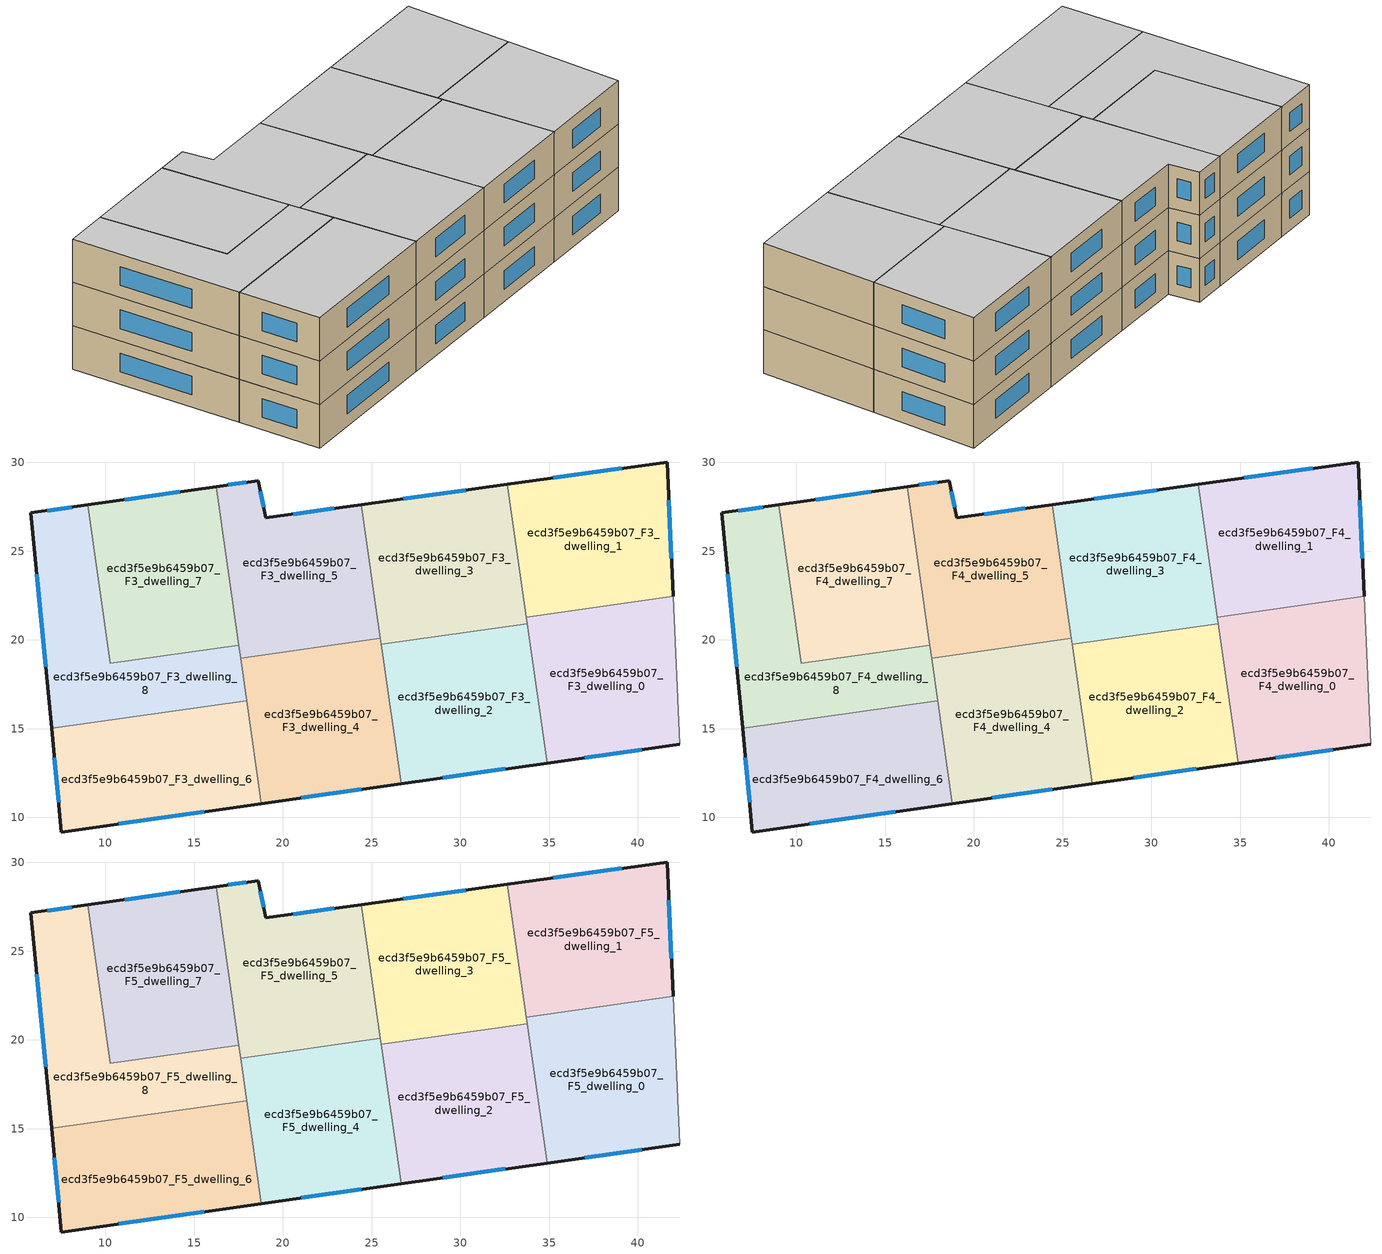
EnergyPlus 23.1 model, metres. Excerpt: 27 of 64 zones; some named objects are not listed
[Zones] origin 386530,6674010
ecd3f5e9b6459b07_F3_dwelling_0
 floor to ecd3f5e9b6459b07_F2_dwelling_0 (EU_floor_Construction): 41.98,22.45 42.35,14.12 34.89,13.06 33.72,21.28 z9
 wall outside (EU_wall_Construction): 34.89,13.06 42.35,14.12 z9:12
 wall adiabatic (EU_wall_Construction): 42.35,14.12 41.98,22.45 z9:12
 wall to ecd3f5e9b6459b07_F3_dwelling_1 (EU_wall_Construction): 41.98,22.45 33.72,21.28 z9:12
 wall to ecd3f5e9b6459b07_F3_dwelling_2 (EU_wall_Construction): 33.77,20.92 34.89,13.06 z9:12
 wall to ecd3f5e9b6459b07_F3_dwelling_3 (EU_wall_Construction): 33.72,21.28 33.77,20.92 z9:12
 window (EU_Window_Construction): 37.02,13.37 40.22,13.82 z9.86:11.14
ecd3f5e9b6459b07_F3_dwelling_1
 floor to ecd3f5e9b6459b07_F2_dwelling_1 (EU_floor_Construction): 41.65,30.02 41.98,22.45 33.72,21.28 32.65,28.77 z9
 wall outside (EU_wall_Construction): 41.98,22.45 41.65,30.02 32.65,28.77 z9:12
 wall to ecd3f5e9b6459b07_F3_dwelling_3 (EU_wall_Construction): 32.65,28.77 33.72,21.28 z9:12
 window (EU_Window_Construction): 41.89,24.61 41.75,27.86 / 39.08,29.66 35.22,29.13 z9.86:11.14
ecd3f5e9b6459b07_F3_dwelling_2
 floor to ecd3f5e9b6459b07_F2_dwelling_2 (EU_floor_Construction): 33.77,20.92 34.89,13.06 26.67,11.9 25.55,19.75 z9
 wall outside (EU_wall_Construction): 26.67,11.9 34.89,13.06 z9:12
 wall to ecd3f5e9b6459b07_F3_dwelling_3 (EU_wall_Construction): 33.77,20.92 25.55,19.75 z9:12
 wall to ecd3f5e9b6459b07_F3_dwelling_4 (EU_wall_Construction): 25.55,19.75 26.67,11.9 z9:12
 window (EU_Window_Construction): 29.02,12.23 32.54,12.73 z9.86:11.14
ecd3f5e9b6459b07_F3_dwelling_3
 floor to ecd3f5e9b6459b07_F2_dwelling_3 (EU_floor_Construction): 32.65,28.77 33.77,20.92 25.55,19.75 24.43,27.62 z9
 wall outside (EU_wall_Construction): 32.65,28.77 24.43,27.62 z9:12
 wall to ecd3f5e9b6459b07_F3_dwelling_5 (EU_wall_Construction): 24.43,27.62 25.5,20.09 z9:12
 wall to ecd3f5e9b6459b07_F3_dwelling_4 (EU_wall_Construction): 25.5,20.09 25.55,19.75 z9:12
 window (EU_Window_Construction): 30.3,28.44 26.78,27.95 z9.86:11.14
ecd3f5e9b6459b07_F3_dwelling_4
 floor to ecd3f5e9b6459b07_F2_dwelling_4 (EU_floor_Construction): 25.5,20.09 26.67,11.9 18.79,10.78 17.62,18.97 z9
 wall outside (EU_wall_Construction): 18.79,10.78 26.67,11.9 z9:12
 wall to ecd3f5e9b6459b07_F3_dwelling_5 (EU_wall_Construction): 25.5,20.09 17.62,18.97 z9:12
 wall to ecd3f5e9b6459b07_F3_dwelling_6 (EU_wall_Construction): 17.96,16.58 18.79,10.78 z9:12
 wall to ecd3f5e9b6459b07_F3_dwelling_8 (EU_wall_Construction): 17.62,18.97 17.96,16.58 z9:12
 window (EU_Window_Construction): 21.04,11.1 24.42,11.58 z9.86:11.14
ecd3f5e9b6459b07_F3_dwelling_5
 floor to ecd3f5e9b6459b07_F2_dwelling_5 (EU_floor_Construction): 24.43,27.62 25.5,20.09 17.62,18.97 16.25,28.64 18.61,28.97 19.04,26.88 z9
 wall outside (EU_wall_Construction): 24.43,27.62 19.04,26.88 18.61,28.97 16.25,28.64 z9:12
 wall to ecd3f5e9b6459b07_F3_dwelling_7 (EU_wall_Construction): 16.25,28.64 17.52,19.71 z9:12
 wall to ecd3f5e9b6459b07_F3_dwelling_8 (EU_wall_Construction): 17.52,19.71 17.62,18.97 z9:12
 window (EU_Window_Construction): 17.94,28.88 16.92,28.73 / 18.92,27.47 18.73,28.37 / 22.89,27.41 20.58,27.09 z9.86:11.14
ecd3f5e9b6459b07_F3_dwelling_6
 floor to ecd3f5e9b6459b07_F2_dwelling_6 (EU_floor_Construction): 17.96,16.58 18.79,10.78 7.53,9.18 6.97,15.02 z9
 wall outside (EU_wall_Construction): 6.97,15.02 7.53,9.18 18.79,10.78 z9:12
 wall to ecd3f5e9b6459b07_F3_dwelling_8 (EU_wall_Construction): 17.96,16.58 6.97,15.02 z9:12
 window (EU_Window_Construction): 7.13,13.35 7.37,10.85 / 10.75,9.63 15.57,10.32 z9.86:11.14
ecd3f5e9b6459b07_F3_dwelling_7
 floor to ecd3f5e9b6459b07_F2_dwelling_7 (EU_floor_Construction): 16.25,28.64 17.52,19.71 10.29,18.68 9.02,27.61 z9
 wall outside (EU_wall_Construction): 16.25,28.64 9.02,27.61 z9:12
 wall to ecd3f5e9b6459b07_F3_dwelling_8 (EU_wall_Construction): 9.02,27.61 10.29,18.68 17.52,19.71 z9:12
 window (EU_Window_Construction): 14.18,28.34 11.08,27.9 z9.86:11.14
ecd3f5e9b6459b07_F3_dwelling_8
 floor to ecd3f5e9b6459b07_F2_dwelling_8 (EU_floor_Construction): 17.52,19.71 17.96,16.58 6.97,15.02 5.81,27.15 9.02,27.61 10.29,18.68 z9
 wall outside (EU_wall_Construction): 9.02,27.61 5.81,27.15 6.97,15.02 z9:12
 window (EU_Window_Construction): 6.14,23.69 6.64,18.49 / 8.1,27.48 6.73,27.28 z9.86:11.14
ecd3f5e9b6459b07_F4_dwelling_0
 floor to ecd3f5e9b6459b07_F3_dwelling_0 (EU_floor_Construction): 41.98,22.45 42.35,14.12 34.89,13.06 33.72,21.28 z12
 wall outside (EU_wall_Construction): 34.89,13.06 42.35,14.12 z12:15
 wall adiabatic (EU_wall_Construction): 42.35,14.12 41.98,22.45 z12:15
 wall to ecd3f5e9b6459b07_F4_dwelling_1 (EU_wall_Construction): 41.98,22.45 33.72,21.28 z12:15
 wall to ecd3f5e9b6459b07_F4_dwelling_2 (EU_wall_Construction): 33.77,20.92 34.89,13.06 z12:15
 wall to ecd3f5e9b6459b07_F4_dwelling_3 (EU_wall_Construction): 33.72,21.28 33.77,20.92 z12:15
 window (EU_Window_Construction): 37.02,13.37 40.22,13.82 z12.86:14.14
ecd3f5e9b6459b07_F4_dwelling_1
 floor to ecd3f5e9b6459b07_F3_dwelling_1 (EU_floor_Construction): 41.65,30.02 41.98,22.45 33.72,21.28 32.65,28.77 z12
 wall outside (EU_wall_Construction): 41.98,22.45 41.65,30.02 32.65,28.77 z12:15
 wall to ecd3f5e9b6459b07_F4_dwelling_3 (EU_wall_Construction): 32.65,28.77 33.72,21.28 z12:15
 window (EU_Window_Construction): 41.89,24.61 41.75,27.86 / 39.08,29.66 35.22,29.13 z12.86:14.14
ecd3f5e9b6459b07_F4_dwelling_2
 floor to ecd3f5e9b6459b07_F3_dwelling_2 (EU_floor_Construction): 33.77,20.92 34.89,13.06 26.67,11.9 25.55,19.75 z12
 wall outside (EU_wall_Construction): 26.67,11.9 34.89,13.06 z12:15
 wall to ecd3f5e9b6459b07_F4_dwelling_3 (EU_wall_Construction): 33.77,20.92 25.55,19.75 z12:15
 wall to ecd3f5e9b6459b07_F4_dwelling_4 (EU_wall_Construction): 25.55,19.75 26.67,11.9 z12:15
 window (EU_Window_Construction): 29.02,12.23 32.54,12.73 z12.86:14.14
ecd3f5e9b6459b07_F4_dwelling_3
 floor to ecd3f5e9b6459b07_F3_dwelling_3 (EU_floor_Construction): 32.65,28.77 33.77,20.92 25.55,19.75 24.43,27.62 z12
 wall outside (EU_wall_Construction): 32.65,28.77 24.43,27.62 z12:15
 wall to ecd3f5e9b6459b07_F4_dwelling_5 (EU_wall_Construction): 24.43,27.62 25.5,20.09 z12:15
 wall to ecd3f5e9b6459b07_F4_dwelling_4 (EU_wall_Construction): 25.5,20.09 25.55,19.75 z12:15
 window (EU_Window_Construction): 30.3,28.44 26.78,27.95 z12.86:14.14
ecd3f5e9b6459b07_F4_dwelling_4
 floor to ecd3f5e9b6459b07_F3_dwelling_4 (EU_floor_Construction): 25.5,20.09 26.67,11.9 18.79,10.78 17.62,18.97 z12
 wall outside (EU_wall_Construction): 18.79,10.78 26.67,11.9 z12:15
 wall to ecd3f5e9b6459b07_F4_dwelling_5 (EU_wall_Construction): 25.5,20.09 17.62,18.97 z12:15
 wall to ecd3f5e9b6459b07_F4_dwelling_6 (EU_wall_Construction): 17.96,16.58 18.79,10.78 z12:15
 wall to ecd3f5e9b6459b07_F4_dwelling_8 (EU_wall_Construction): 17.62,18.97 17.96,16.58 z12:15
 window (EU_Window_Construction): 21.04,11.1 24.42,11.58 z12.86:14.14
ecd3f5e9b6459b07_F4_dwelling_5
 floor to ecd3f5e9b6459b07_F3_dwelling_5 (EU_floor_Construction): 24.43,27.62 25.5,20.09 17.62,18.97 16.25,28.64 18.61,28.97 19.04,26.88 z12
 wall outside (EU_wall_Construction): 24.43,27.62 19.04,26.88 18.61,28.97 16.25,28.64 z12:15
 wall to ecd3f5e9b6459b07_F4_dwelling_7 (EU_wall_Construction): 16.25,28.64 17.52,19.71 z12:15
 wall to ecd3f5e9b6459b07_F4_dwelling_8 (EU_wall_Construction): 17.52,19.71 17.62,18.97 z12:15
 window (EU_Window_Construction): 17.94,28.88 16.92,28.73 / 18.92,27.47 18.73,28.37 / 22.89,27.41 20.58,27.09 z12.86:14.14
ecd3f5e9b6459b07_F4_dwelling_6
 floor to ecd3f5e9b6459b07_F3_dwelling_6 (EU_floor_Construction): 17.96,16.58 18.79,10.78 7.53,9.18 6.97,15.02 z12
 wall outside (EU_wall_Construction): 6.97,15.02 7.53,9.18 18.79,10.78 z12:15
 wall to ecd3f5e9b6459b07_F4_dwelling_8 (EU_wall_Construction): 17.96,16.58 6.97,15.02 z12:15
 window (EU_Window_Construction): 7.13,13.35 7.37,10.85 / 10.75,9.63 15.57,10.32 z12.86:14.14
ecd3f5e9b6459b07_F4_dwelling_7
 floor to ecd3f5e9b6459b07_F3_dwelling_7 (EU_floor_Construction): 16.25,28.64 17.52,19.71 10.29,18.68 9.02,27.61 z12
 wall outside (EU_wall_Construction): 16.25,28.64 9.02,27.61 z12:15
 wall to ecd3f5e9b6459b07_F4_dwelling_8 (EU_wall_Construction): 9.02,27.61 10.29,18.68 17.52,19.71 z12:15
 window (EU_Window_Construction): 14.18,28.34 11.08,27.9 z12.86:14.14
ecd3f5e9b6459b07_F4_dwelling_8
 floor to ecd3f5e9b6459b07_F3_dwelling_8 (EU_floor_Construction): 17.52,19.71 17.96,16.58 6.97,15.02 5.81,27.15 9.02,27.61 10.29,18.68 z12
 wall outside (EU_wall_Construction): 9.02,27.61 5.81,27.15 6.97,15.02 z12:15
 window (EU_Window_Construction): 6.14,23.69 6.64,18.49 / 8.1,27.48 6.73,27.28 z12.86:14.14
ecd3f5e9b6459b07_F5_dwelling_0
 floor to ecd3f5e9b6459b07_F4_dwelling_0 (EU_floor_Construction): 41.98,22.45 42.35,14.12 34.89,13.06 33.72,21.28 z15
 wall outside (EU_wall_Construction): 34.89,13.06 42.35,14.12 z15:18
 wall adiabatic (EU_wall_Construction): 42.35,14.12 41.98,22.45 z15:18
 wall to ecd3f5e9b6459b07_F5_dwelling_1 (EU_wall_Construction): 41.98,22.45 33.72,21.28 z15:18
 wall to ecd3f5e9b6459b07_F5_dwelling_2 (EU_wall_Construction): 33.77,20.92 34.89,13.06 z15:18
 wall to ecd3f5e9b6459b07_F5_dwelling_3 (EU_wall_Construction): 33.72,21.28 33.77,20.92 z15:18
 window (EU_Window_Construction): 37.02,13.37 40.22,13.82 z15.86:17.14
 ceiling to ecd3f5e9b6459b07_F6_dwelling_0 (EU_floor_Construction): 42.35,14.12 41.98,22.45 33.72,21.28 34.89,13.06 z18
ecd3f5e9b6459b07_F5_dwelling_1
 floor to ecd3f5e9b6459b07_F4_dwelling_1 (EU_floor_Construction): 41.65,30.02 41.98,22.45 33.72,21.28 32.65,28.77 z15
 wall outside (EU_wall_Construction): 41.98,22.45 41.65,30.02 32.65,28.77 z15:18
 wall to ecd3f5e9b6459b07_F5_dwelling_3 (EU_wall_Construction): 32.65,28.77 33.72,21.28 z15:18
 window (EU_Window_Construction): 41.89,24.61 41.75,27.86 / 39.08,29.66 35.22,29.13 z15.86:17.14
 ceiling to ecd3f5e9b6459b07_F6_dwelling_1 (EU_floor_Construction): 41.98,22.45 41.65,30.02 32.65,28.77 33.72,21.28 z18
ecd3f5e9b6459b07_F5_dwelling_2
 floor to ecd3f5e9b6459b07_F4_dwelling_2 (EU_floor_Construction): 33.77,20.92 34.89,13.06 26.67,11.9 25.55,19.75 z15
 wall outside (EU_wall_Construction): 26.67,11.9 34.89,13.06 z15:18
 wall to ecd3f5e9b6459b07_F5_dwelling_3 (EU_wall_Construction): 33.77,20.92 25.55,19.75 z15:18
 wall to ecd3f5e9b6459b07_F5_dwelling_4 (EU_wall_Construction): 25.55,19.75 26.67,11.9 z15:18
 window (EU_Window_Construction): 29.02,12.23 32.54,12.73 z15.86:17.14
 ceiling to ecd3f5e9b6459b07_F6_dwelling_2 (EU_floor_Construction): 34.89,13.06 33.77,20.92 25.55,19.75 26.67,11.9 z18
ecd3f5e9b6459b07_F5_dwelling_3
 floor to ecd3f5e9b6459b07_F4_dwelling_3 (EU_floor_Construction): 32.65,28.77 33.77,20.92 25.55,19.75 24.43,27.62 z15
 wall outside (EU_wall_Construction): 32.65,28.77 24.43,27.62 z15:18
 wall to ecd3f5e9b6459b07_F5_dwelling_5 (EU_wall_Construction): 24.43,27.62 25.5,20.09 z15:18
 wall to ecd3f5e9b6459b07_F5_dwelling_4 (EU_wall_Construction): 25.5,20.09 25.55,19.75 z15:18
 window (EU_Window_Construction): 30.3,28.44 26.78,27.95 z15.86:17.14
 ceiling to ecd3f5e9b6459b07_F6_dwelling_3 (EU_floor_Construction): 33.77,20.92 32.65,28.77 24.43,27.62 25.55,19.75 z18
ecd3f5e9b6459b07_F5_dwelling_4
 floor to ecd3f5e9b6459b07_F4_dwelling_4 (EU_floor_Construction): 25.5,20.09 26.67,11.9 18.79,10.78 17.62,18.97 z15
 wall outside (EU_wall_Construction): 18.79,10.78 26.67,11.9 z15:18
 wall to ecd3f5e9b6459b07_F5_dwelling_5 (EU_wall_Construction): 25.5,20.09 17.62,18.97 z15:18
 wall to ecd3f5e9b6459b07_F5_dwelling_6 (EU_wall_Construction): 17.96,16.58 18.79,10.78 z15:18
 wall to ecd3f5e9b6459b07_F5_dwelling_8 (EU_wall_Construction): 17.62,18.97 17.96,16.58 z15:18
 window (EU_Window_Construction): 21.04,11.1 24.42,11.58 z15.86:17.14
 ceiling to ecd3f5e9b6459b07_F6_dwelling_4 (EU_floor_Construction): 26.67,11.9 25.5,20.09 17.62,18.97 18.79,10.78 z18
ecd3f5e9b6459b07_F5_dwelling_5
 floor to ecd3f5e9b6459b07_F4_dwelling_5 (EU_floor_Construction): 24.43,27.62 25.5,20.09 17.62,18.97 16.25,28.64 18.61,28.97 19.04,26.88 z15
 wall outside (EU_wall_Construction): 24.43,27.62 19.04,26.88 18.61,28.97 16.25,28.64 z15:18
 wall to ecd3f5e9b6459b07_F5_dwelling_7 (EU_wall_Construction): 16.25,28.64 17.52,19.71 z15:18
 wall to ecd3f5e9b6459b07_F5_dwelling_8 (EU_wall_Construction): 17.52,19.71 17.62,18.97 z15:18
 window (EU_Window_Construction): 17.94,28.88 16.92,28.73 / 18.92,27.47 18.73,28.37 / 22.89,27.41 20.58,27.09 z15.86:17.14
 ceiling to ecd3f5e9b6459b07_F6_dwelling_5 (EU_floor_Construction): 25.5,20.09 24.43,27.62 19.04,26.88 18.61,28.97 16.25,28.64 17.62,18.97 z18
ecd3f5e9b6459b07_F5_dwelling_6
 floor to ecd3f5e9b6459b07_F4_dwelling_6 (EU_floor_Construction): 17.96,16.58 18.79,10.78 7.53,9.18 6.97,15.02 z15
 wall outside (EU_wall_Construction): 6.97,15.02 7.53,9.18 18.79,10.78 z15:18
 wall to ecd3f5e9b6459b07_F5_dwelling_8 (EU_wall_Construction): 17.96,16.58 6.97,15.02 z15:18
 window (EU_Window_Construction): 7.13,13.35 7.37,10.85 / 10.75,9.63 15.57,10.32 z15.86:17.14
 ceiling to ecd3f5e9b6459b07_F6_dwelling_6 (EU_floor_Construction): 18.79,10.78 17.96,16.58 6.97,15.02 7.53,9.18 z18
ecd3f5e9b6459b07_F5_dwelling_7
 floor to ecd3f5e9b6459b07_F4_dwelling_7 (EU_floor_Construction): 16.25,28.64 17.52,19.71 10.29,18.68 9.02,27.61 z15
 wall outside (EU_wall_Construction): 16.25,28.64 9.02,27.61 z15:18
 wall to ecd3f5e9b6459b07_F5_dwelling_8 (EU_wall_Construction): 9.02,27.61 10.29,18.68 17.52,19.71 z15:18
 window (EU_Window_Construction): 14.18,28.34 11.08,27.9 z15.86:17.14
 ceiling to ecd3f5e9b6459b07_F6_dwelling_7 (EU_floor_Construction): 17.52,19.71 16.25,28.64 9.02,27.61 10.29,18.68 z18
ecd3f5e9b6459b07_F5_dwelling_8
 floor to ecd3f5e9b6459b07_F4_dwelling_8 (EU_floor_Construction): 17.52,19.71 17.96,16.58 6.97,15.02 5.81,27.15 9.02,27.61 10.29,18.68 z15
 wall outside (EU_wall_Construction): 9.02,27.61 5.81,27.15 6.97,15.02 z15:18
 window (EU_Window_Construction): 6.14,23.69 6.64,18.49 / 8.1,27.48 6.73,27.28 z15.86:17.14
 ceiling to ecd3f5e9b6459b07_F6_dwelling_8 (EU_floor_Construction): 17.96,16.58 17.52,19.71 10.29,18.68 9.02,27.61 5.81,27.15 6.97,15.02 z18
[Building]
EU S2 Campaign: North Axis=0; Terrain=City; Solar Distribution=FullExterior
[Site:Location]
Helsinki-Vantaa.AP: Latitude=60.317; Longitude=24.963; Time Zone=2; Elevation=54.6
[SizingPeriod:WeatherFileDays]
AnnualSizingPeriod: Begin Month=1; Begin Day of Month=1; End Month=12; End Day of Month=31; Day of Week for Start Day=Monday; Use Weather File Daylight Saving Period=No; Use Weather File Rain and Snow Indicators=No
[MATERIAL]
EU_InternalMass_Material: Roughness=MediumRough; Thickness=0.1; Conductivity=1; Density=1800; Specific Heat=900; Thermal Absorptance=0.9; Solar Absorptance=0.7; Visible Absorptance=0.7
[MATERIAL:NOMASS] Roughness=MediumRough; Thermal Absorptance=0.9; Solar Absorptance=0.7; Visible Absorptance=0.7
Name | Thermal Resistance
EU_wall_NoMass | 1.10183
EU_floor_NoMass | 1.70606
[WINDOWMATERIAL:SIMPLEGLAZINGSYSTEM]
EU_Window_SimpleGlazing: UFactor=3.11035; Solar Heat Gain Coefficient=0.8; Visible Transmittance=0.8
[CONSTRUCTION]
EU_wall_Construction: EU_wall_NoMass
EU_floor_Construction: EU_floor_NoMass
EU_Window_Construction: EU_Window_SimpleGlazing
EU_InternalMass_Construction: EU_InternalMass_Material
[ZONE] Type=1; Multiplier=1; Ceiling Height=autocalculate; Floor Area=autocalculate; Part of Total Floor Area=Yes
Name | Volume
ecd3f5e9b6459b07_F3_dwelling_0; ecd3f5e9b6459b07_F4_dwelling_0; ecd3f5e9b6459b07_F5_dwelling_0; ecd3f5e9b6459b07_F3_dwelling_1; ecd3f5e9b6459b07_F4_dwelling_1; ecd3f5e9b6459b07_F5_dwelling_1; ecd3f5e9b6459b07_F3_dwelling_3; ecd3f5e9b6459b07_F4_dwelling_3; ecd3f5e9b6459b07_F5_dwelling_3 | 197.65
ecd3f5e9b6459b07_F3_dwelling_2; ecd3f5e9b6459b07_F4_dwelling_2; ecd3f5e9b6459b07_F5_dwelling_2 | 197.642
ecd3f5e9b6459b07_F3_dwelling_4; ecd3f5e9b6459b07_F4_dwelling_4; ecd3f5e9b6459b07_F5_dwelling_4 | 197.655
ecd3f5e9b6459b07_F3_dwelling_5; ecd3f5e9b6459b07_F4_dwelling_5; ecd3f5e9b6459b07_F5_dwelling_5 | 197.643
ecd3f5e9b6459b07_F3_dwelling_6; ecd3f5e9b6459b07_F4_dwelling_6; ecd3f5e9b6459b07_F5_dwelling_6 | 197.646
ecd3f5e9b6459b07_F3_dwelling_7; ecd3f5e9b6459b07_F4_dwelling_7; ecd3f5e9b6459b07_F5_dwelling_7 | 197.641
ecd3f5e9b6459b07_F3_dwelling_8; ecd3f5e9b6459b07_F4_dwelling_8; ecd3f5e9b6459b07_F5_dwelling_8 | 197.63
[INTERNALMASS] Construction=EU_InternalMass_Construction
Name | Zone or ZoneList | Surface Area
ecd3f5e9b6459b07_F3_dwelling_0_EU_InternalMass | ecd3f5e9b6459b07_F3_dwelling_0 | 65.8822
ecd3f5e9b6459b07_F3_dwelling_1_EU_InternalMass | ecd3f5e9b6459b07_F3_dwelling_1 | 65.8808
ecd3f5e9b6459b07_F3_dwelling_2_EU_InternalMass | ecd3f5e9b6459b07_F3_dwelling_2 | 65.8815
ecd3f5e9b6459b07_F3_dwelling_3_EU_InternalMass | ecd3f5e9b6459b07_F3_dwelling_3 | 65.8839
ecd3f5e9b6459b07_F3_dwelling_4_EU_InternalMass | ecd3f5e9b6459b07_F3_dwelling_4 | 65.883
ecd3f5e9b6459b07_F3_dwelling_5_EU_InternalMass | ecd3f5e9b6459b07_F3_dwelling_5 | 65.8821
ecd3f5e9b6459b07_F3_dwelling_6_EU_InternalMass | ecd3f5e9b6459b07_F3_dwelling_6 | 65.8784
ecd3f5e9b6459b07_F3_dwelling_7_EU_InternalMass | ecd3f5e9b6459b07_F3_dwelling_7 | 65.8801
ecd3f5e9b6459b07_F3_dwelling_8_EU_InternalMass | ecd3f5e9b6459b07_F3_dwelling_8 | 65.8768
ecd3f5e9b6459b07_F4_dwelling_0_EU_InternalMass | ecd3f5e9b6459b07_F4_dwelling_0 | 65.8822
ecd3f5e9b6459b07_F4_dwelling_1_EU_InternalMass | ecd3f5e9b6459b07_F4_dwelling_1 | 65.8808
ecd3f5e9b6459b07_F4_dwelling_2_EU_InternalMass | ecd3f5e9b6459b07_F4_dwelling_2 | 65.8815
ecd3f5e9b6459b07_F4_dwelling_3_EU_InternalMass | ecd3f5e9b6459b07_F4_dwelling_3 | 65.8839
ecd3f5e9b6459b07_F4_dwelling_4_EU_InternalMass | ecd3f5e9b6459b07_F4_dwelling_4 | 65.883
ecd3f5e9b6459b07_F4_dwelling_5_EU_InternalMass | ecd3f5e9b6459b07_F4_dwelling_5 | 65.8821
ecd3f5e9b6459b07_F4_dwelling_6_EU_InternalMass | ecd3f5e9b6459b07_F4_dwelling_6 | 65.8784
ecd3f5e9b6459b07_F4_dwelling_7_EU_InternalMass | ecd3f5e9b6459b07_F4_dwelling_7 | 65.8801
ecd3f5e9b6459b07_F4_dwelling_8_EU_InternalMass | ecd3f5e9b6459b07_F4_dwelling_8 | 65.8768
ecd3f5e9b6459b07_F5_dwelling_0_EU_InternalMass | ecd3f5e9b6459b07_F5_dwelling_0 | 65.8822
ecd3f5e9b6459b07_F5_dwelling_1_EU_InternalMass | ecd3f5e9b6459b07_F5_dwelling_1 | 65.8808
ecd3f5e9b6459b07_F5_dwelling_2_EU_InternalMass | ecd3f5e9b6459b07_F5_dwelling_2 | 65.8815
ecd3f5e9b6459b07_F5_dwelling_3_EU_InternalMass | ecd3f5e9b6459b07_F5_dwelling_3 | 65.8839
ecd3f5e9b6459b07_F5_dwelling_4_EU_InternalMass | ecd3f5e9b6459b07_F5_dwelling_4 | 65.883
ecd3f5e9b6459b07_F5_dwelling_5_EU_InternalMass | ecd3f5e9b6459b07_F5_dwelling_5 | 65.8821
ecd3f5e9b6459b07_F5_dwelling_6_EU_InternalMass | ecd3f5e9b6459b07_F5_dwelling_6 | 65.8784
ecd3f5e9b6459b07_F5_dwelling_7_EU_InternalMass | ecd3f5e9b6459b07_F5_dwelling_7 | 65.8801
ecd3f5e9b6459b07_F5_dwelling_8_EU_InternalMass | ecd3f5e9b6459b07_F5_dwelling_8 | 65.8768
[OTHEREQUIPMENT] Fuel Type=Electricity; Design Level Calculation Method=Watts/Area; Power per Zone Floor Area=1; Fraction Latent=0; Fraction Radiant=0; Fraction Lost=0; Carbon Dioxide Generation Rate=0; EndUse Subcategory=EU_Step8_InternalGains
Name | Zone or ZoneList or Space or SpaceList | Schedule
EU_Step8_InternalGain_ecd3f5e9b6459b07_F3_dwelling_0_f000 | ecd3f5e9b6459b07_F3_dwelling_0 | EU_Step8_GainSchedule_ecd3f5e9b6459b07_F3_dwelling_0_f000
EU_Step8_InternalGain_ecd3f5e9b6459b07_F3_dwelling_1_f000 | ecd3f5e9b6459b07_F3_dwelling_1 | EU_Step8_GainSchedule_ecd3f5e9b6459b07_F3_dwelling_1_f000
EU_Step8_InternalGain_ecd3f5e9b6459b07_F3_dwelling_2_f000 | ecd3f5e9b6459b07_F3_dwelling_2 | EU_Step8_GainSchedule_ecd3f5e9b6459b07_F3_dwelling_2_f000
EU_Step8_InternalGain_ecd3f5e9b6459b07_F3_dwelling_3_f000 | ecd3f5e9b6459b07_F3_dwelling_3 | EU_Step8_GainSchedule_ecd3f5e9b6459b07_F3_dwelling_3_f000
EU_Step8_InternalGain_ecd3f5e9b6459b07_F3_dwelling_4_f000 | ecd3f5e9b6459b07_F3_dwelling_4 | EU_Step8_GainSchedule_ecd3f5e9b6459b07_F3_dwelling_4_f000
EU_Step8_InternalGain_ecd3f5e9b6459b07_F3_dwelling_5_f000 | ecd3f5e9b6459b07_F3_dwelling_5 | EU_Step8_GainSchedule_ecd3f5e9b6459b07_F3_dwelling_5_f000
EU_Step8_InternalGain_ecd3f5e9b6459b07_F3_dwelling_6_f000 | ecd3f5e9b6459b07_F3_dwelling_6 | EU_Step8_GainSchedule_ecd3f5e9b6459b07_F3_dwelling_6_f000
EU_Step8_InternalGain_ecd3f5e9b6459b07_F3_dwelling_7_f000 | ecd3f5e9b6459b07_F3_dwelling_7 | EU_Step8_GainSchedule_ecd3f5e9b6459b07_F3_dwelling_7_f000
EU_Step8_InternalGain_ecd3f5e9b6459b07_F3_dwelling_8_f000 | ecd3f5e9b6459b07_F3_dwelling_8 | EU_Step8_GainSchedule_ecd3f5e9b6459b07_F3_dwelling_8_f000
EU_Step8_InternalGain_ecd3f5e9b6459b07_F4_dwelling_0_f000 | ecd3f5e9b6459b07_F4_dwelling_0 | EU_Step8_GainSchedule_ecd3f5e9b6459b07_F4_dwelling_0_f000
EU_Step8_InternalGain_ecd3f5e9b6459b07_F4_dwelling_1_f000 | ecd3f5e9b6459b07_F4_dwelling_1 | EU_Step8_GainSchedule_ecd3f5e9b6459b07_F4_dwelling_1_f000
EU_Step8_InternalGain_ecd3f5e9b6459b07_F4_dwelling_2_f000 | ecd3f5e9b6459b07_F4_dwelling_2 | EU_Step8_GainSchedule_ecd3f5e9b6459b07_F4_dwelling_2_f000
EU_Step8_InternalGain_ecd3f5e9b6459b07_F4_dwelling_3_f000 | ecd3f5e9b6459b07_F4_dwelling_3 | EU_Step8_GainSchedule_ecd3f5e9b6459b07_F4_dwelling_3_f000
EU_Step8_InternalGain_ecd3f5e9b6459b07_F4_dwelling_4_f000 | ecd3f5e9b6459b07_F4_dwelling_4 | EU_Step8_GainSchedule_ecd3f5e9b6459b07_F4_dwelling_4_f000
EU_Step8_InternalGain_ecd3f5e9b6459b07_F4_dwelling_5_f000 | ecd3f5e9b6459b07_F4_dwelling_5 | EU_Step8_GainSchedule_ecd3f5e9b6459b07_F4_dwelling_5_f000
EU_Step8_InternalGain_ecd3f5e9b6459b07_F4_dwelling_6_f000 | ecd3f5e9b6459b07_F4_dwelling_6 | EU_Step8_GainSchedule_ecd3f5e9b6459b07_F4_dwelling_6_f000
EU_Step8_InternalGain_ecd3f5e9b6459b07_F4_dwelling_7_f000 | ecd3f5e9b6459b07_F4_dwelling_7 | EU_Step8_GainSchedule_ecd3f5e9b6459b07_F4_dwelling_7_f000
EU_Step8_InternalGain_ecd3f5e9b6459b07_F4_dwelling_8_f000 | ecd3f5e9b6459b07_F4_dwelling_8 | EU_Step8_GainSchedule_ecd3f5e9b6459b07_F4_dwelling_8_f000
EU_Step8_InternalGain_ecd3f5e9b6459b07_F5_dwelling_0_f000 | ecd3f5e9b6459b07_F5_dwelling_0 | EU_Step8_GainSchedule_ecd3f5e9b6459b07_F5_dwelling_0_f000
EU_Step8_InternalGain_ecd3f5e9b6459b07_F5_dwelling_1_f000 | ecd3f5e9b6459b07_F5_dwelling_1 | EU_Step8_GainSchedule_ecd3f5e9b6459b07_F5_dwelling_1_f000
EU_Step8_InternalGain_ecd3f5e9b6459b07_F5_dwelling_2_f000 | ecd3f5e9b6459b07_F5_dwelling_2 | EU_Step8_GainSchedule_ecd3f5e9b6459b07_F5_dwelling_2_f000
EU_Step8_InternalGain_ecd3f5e9b6459b07_F5_dwelling_3_f000 | ecd3f5e9b6459b07_F5_dwelling_3 | EU_Step8_GainSchedule_ecd3f5e9b6459b07_F5_dwelling_3_f000
EU_Step8_InternalGain_ecd3f5e9b6459b07_F5_dwelling_4_f000 | ecd3f5e9b6459b07_F5_dwelling_4 | EU_Step8_GainSchedule_ecd3f5e9b6459b07_F5_dwelling_4_f000
EU_Step8_InternalGain_ecd3f5e9b6459b07_F5_dwelling_5_f000 | ecd3f5e9b6459b07_F5_dwelling_5 | EU_Step8_GainSchedule_ecd3f5e9b6459b07_F5_dwelling_5_f000
EU_Step8_InternalGain_ecd3f5e9b6459b07_F5_dwelling_6_f000 | ecd3f5e9b6459b07_F5_dwelling_6 | EU_Step8_GainSchedule_ecd3f5e9b6459b07_F5_dwelling_6_f000
EU_Step8_InternalGain_ecd3f5e9b6459b07_F5_dwelling_7_f000 | ecd3f5e9b6459b07_F5_dwelling_7 | EU_Step8_GainSchedule_ecd3f5e9b6459b07_F5_dwelling_7_f000
EU_Step8_InternalGain_ecd3f5e9b6459b07_F5_dwelling_8_f000 | ecd3f5e9b6459b07_F5_dwelling_8 | EU_Step8_GainSchedule_ecd3f5e9b6459b07_F5_dwelling_8_f000
[ZONEVENTILATION:DESIGNFLOWRATE] Schedule=EU_AlwaysOn; Design Flow Rate Calculation Method=AirChanges/Hour; Air Changes per Hour=0.756316; Ventilation Type=Natural; Fan Pressure Rise=0; Fan Total Efficiency=1; Constant Term Coefficient=1; Temperature Term Coefficient=0; Velocity Term Coefficient=0; Velocity Squared Term Coefficient=0; Minimum Indoor Temperature=-100; Maximum Indoor Temperature=100; Delta Temperature=-100; Minimum Outdoor Temperature=-100; Maximum Outdoor Temperature=100; Maximum Wind Speed=40
Name | Zone or ZoneList or Space or SpaceList
EU_ConstantAir_ecd3f5e9b6459b07_F3_dwelling_0 | ecd3f5e9b6459b07_F3_dwelling_0
EU_ConstantAir_ecd3f5e9b6459b07_F3_dwelling_1 | ecd3f5e9b6459b07_F3_dwelling_1
EU_ConstantAir_ecd3f5e9b6459b07_F3_dwelling_2 | ecd3f5e9b6459b07_F3_dwelling_2
EU_ConstantAir_ecd3f5e9b6459b07_F3_dwelling_3 | ecd3f5e9b6459b07_F3_dwelling_3
EU_ConstantAir_ecd3f5e9b6459b07_F3_dwelling_4 | ecd3f5e9b6459b07_F3_dwelling_4
EU_ConstantAir_ecd3f5e9b6459b07_F3_dwelling_5 | ecd3f5e9b6459b07_F3_dwelling_5
EU_ConstantAir_ecd3f5e9b6459b07_F3_dwelling_6 | ecd3f5e9b6459b07_F3_dwelling_6
EU_ConstantAir_ecd3f5e9b6459b07_F3_dwelling_7 | ecd3f5e9b6459b07_F3_dwelling_7
EU_ConstantAir_ecd3f5e9b6459b07_F3_dwelling_8 | ecd3f5e9b6459b07_F3_dwelling_8
EU_ConstantAir_ecd3f5e9b6459b07_F4_dwelling_0 | ecd3f5e9b6459b07_F4_dwelling_0
EU_ConstantAir_ecd3f5e9b6459b07_F4_dwelling_1 | ecd3f5e9b6459b07_F4_dwelling_1
EU_ConstantAir_ecd3f5e9b6459b07_F4_dwelling_2 | ecd3f5e9b6459b07_F4_dwelling_2
EU_ConstantAir_ecd3f5e9b6459b07_F4_dwelling_3 | ecd3f5e9b6459b07_F4_dwelling_3
EU_ConstantAir_ecd3f5e9b6459b07_F4_dwelling_4 | ecd3f5e9b6459b07_F4_dwelling_4
EU_ConstantAir_ecd3f5e9b6459b07_F4_dwelling_5 | ecd3f5e9b6459b07_F4_dwelling_5
EU_ConstantAir_ecd3f5e9b6459b07_F4_dwelling_6 | ecd3f5e9b6459b07_F4_dwelling_6
EU_ConstantAir_ecd3f5e9b6459b07_F4_dwelling_7 | ecd3f5e9b6459b07_F4_dwelling_7
EU_ConstantAir_ecd3f5e9b6459b07_F4_dwelling_8 | ecd3f5e9b6459b07_F4_dwelling_8
EU_ConstantAir_ecd3f5e9b6459b07_F5_dwelling_0 | ecd3f5e9b6459b07_F5_dwelling_0
EU_ConstantAir_ecd3f5e9b6459b07_F5_dwelling_1 | ecd3f5e9b6459b07_F5_dwelling_1
EU_ConstantAir_ecd3f5e9b6459b07_F5_dwelling_2 | ecd3f5e9b6459b07_F5_dwelling_2
EU_ConstantAir_ecd3f5e9b6459b07_F5_dwelling_3 | ecd3f5e9b6459b07_F5_dwelling_3
EU_ConstantAir_ecd3f5e9b6459b07_F5_dwelling_4 | ecd3f5e9b6459b07_F5_dwelling_4
EU_ConstantAir_ecd3f5e9b6459b07_F5_dwelling_5 | ecd3f5e9b6459b07_F5_dwelling_5
EU_ConstantAir_ecd3f5e9b6459b07_F5_dwelling_6 | ecd3f5e9b6459b07_F5_dwelling_6
EU_ConstantAir_ecd3f5e9b6459b07_F5_dwelling_7 | ecd3f5e9b6459b07_F5_dwelling_7
EU_ConstantAir_ecd3f5e9b6459b07_F5_dwelling_8 | ecd3f5e9b6459b07_F5_dwelling_8
[HVACTEMPLATE:ZONE:IDEALLOADSAIRSYSTEM] System Availability Schedule=EU_AlwaysOn; Maximum Heating Supply Air Temperature=50; Minimum Cooling Supply Air Temperature=13; Maximum Heating Supply Air Humidity Ratio=0.0156; Minimum Cooling Supply Air Humidity Ratio=0.0077; Heating Limit=NoLimit; Cooling Limit=NoLimit; Heating Availability Schedule=EU_AlwaysOn; Cooling Availability Schedule=EU_CoolingOff; Dehumidification Control Type=ConstantSensibleHeatRatio; Cooling Sensible Heat Ratio=0.7; Dehumidification Setpoint=60; Humidification Control Type=None; Humidification Setpoint=30; Outdoor Air Method=None; Outdoor Air Flow Rate per Person=0.00944; Outdoor Air Flow Rate per Zone Floor Area=0; Outdoor Air Flow Rate per Zone=0; Demand Controlled Ventilation Type=None; Outdoor Air Economizer Type=NoEconomizer; Heat Recovery Type=None; Sensible Heat Recovery Effectiveness=0.7; Latent Heat Recovery Effectiveness=0.65
Name | Template Thermostat
ecd3f5e9b6459b07_F3_dwelling_0 | EU_HeatOnly_ecd3f5e9b6459b07_F3_dwelling_0
ecd3f5e9b6459b07_F3_dwelling_1 | EU_HeatOnly_ecd3f5e9b6459b07_F3_dwelling_1
ecd3f5e9b6459b07_F3_dwelling_2 | EU_HeatOnly_ecd3f5e9b6459b07_F3_dwelling_2
ecd3f5e9b6459b07_F3_dwelling_3 | EU_HeatOnly_ecd3f5e9b6459b07_F3_dwelling_3
ecd3f5e9b6459b07_F3_dwelling_4 | EU_HeatOnly_ecd3f5e9b6459b07_F3_dwelling_4
ecd3f5e9b6459b07_F3_dwelling_5 | EU_HeatOnly_ecd3f5e9b6459b07_F3_dwelling_5
ecd3f5e9b6459b07_F3_dwelling_6 | EU_HeatOnly_ecd3f5e9b6459b07_F3_dwelling_6
ecd3f5e9b6459b07_F3_dwelling_7 | EU_HeatOnly_ecd3f5e9b6459b07_F3_dwelling_7
ecd3f5e9b6459b07_F3_dwelling_8 | EU_HeatOnly_ecd3f5e9b6459b07_F3_dwelling_8
ecd3f5e9b6459b07_F4_dwelling_0 | EU_HeatOnly_ecd3f5e9b6459b07_F4_dwelling_0
ecd3f5e9b6459b07_F4_dwelling_1 | EU_HeatOnly_ecd3f5e9b6459b07_F4_dwelling_1
ecd3f5e9b6459b07_F4_dwelling_2 | EU_HeatOnly_ecd3f5e9b6459b07_F4_dwelling_2
ecd3f5e9b6459b07_F4_dwelling_3 | EU_HeatOnly_ecd3f5e9b6459b07_F4_dwelling_3
ecd3f5e9b6459b07_F4_dwelling_4 | EU_HeatOnly_ecd3f5e9b6459b07_F4_dwelling_4
ecd3f5e9b6459b07_F4_dwelling_5 | EU_HeatOnly_ecd3f5e9b6459b07_F4_dwelling_5
ecd3f5e9b6459b07_F4_dwelling_6 | EU_HeatOnly_ecd3f5e9b6459b07_F4_dwelling_6
ecd3f5e9b6459b07_F4_dwelling_7 | EU_HeatOnly_ecd3f5e9b6459b07_F4_dwelling_7
ecd3f5e9b6459b07_F4_dwelling_8 | EU_HeatOnly_ecd3f5e9b6459b07_F4_dwelling_8
ecd3f5e9b6459b07_F5_dwelling_0 | EU_HeatOnly_ecd3f5e9b6459b07_F5_dwelling_0
ecd3f5e9b6459b07_F5_dwelling_1 | EU_HeatOnly_ecd3f5e9b6459b07_F5_dwelling_1
ecd3f5e9b6459b07_F5_dwelling_2 | EU_HeatOnly_ecd3f5e9b6459b07_F5_dwelling_2
ecd3f5e9b6459b07_F5_dwelling_3 | EU_HeatOnly_ecd3f5e9b6459b07_F5_dwelling_3
ecd3f5e9b6459b07_F5_dwelling_4 | EU_HeatOnly_ecd3f5e9b6459b07_F5_dwelling_4
ecd3f5e9b6459b07_F5_dwelling_5 | EU_HeatOnly_ecd3f5e9b6459b07_F5_dwelling_5
ecd3f5e9b6459b07_F5_dwelling_6 | EU_HeatOnly_ecd3f5e9b6459b07_F5_dwelling_6
ecd3f5e9b6459b07_F5_dwelling_7 | EU_HeatOnly_ecd3f5e9b6459b07_F5_dwelling_7
ecd3f5e9b6459b07_F5_dwelling_8 | EU_HeatOnly_ecd3f5e9b6459b07_F5_dwelling_8
[SIZING:ZONE] Zone Cooling Design Supply Air Temperature Input Method=SupplyAirTemperature; Zone Cooling Design Supply Air Temperature=13; Zone Heating Design Supply Air Temperature Input Method=SupplyAirTemperature; Zone Heating Design Supply Air Temperature=50; Zone Cooling Design Supply Air Humidity Ratio=0.008; Zone Heating Design Supply Air Humidity Ratio=0.008; Cooling Design Air Flow Method=DesignDay; Cooling Design Air Flow Rate=0; Cooling Minimum Air Flow per Zone Floor Area=0.000762; Cooling Minimum Air Flow=0; Cooling Minimum Air Flow Fraction=0.2; Heating Design Air Flow Method=DesignDay; Heating Design Air Flow Rate=0; Heating Maximum Air Flow per Zone Floor Area=0.002032; Heating Maximum Air Flow=0.141576; Heating Maximum Air Flow Fraction=0.3; Account for Dedicated Outdoor Air System=No; Dedicated Outdoor Air System Control Strategy=NeutralSupplyAir; Dedicated Outdoor Air Low Setpoint Temperature for Design=autosize; Dedicated Outdoor Air High Setpoint Temperature for Design=autosize; Zone Load Sizing Method=Sensible Load Only No Latent Load; Zone Latent Cooling Design Supply Air Humidity Ratio Input Method=HumidityRatioDifference; Zone Cooling Design Supply Air Humidity Ratio Difference=0.005; Zone Latent Heating Design Supply Air Humidity Ratio Input Method=HumidityRatioDifference; Zone Humidification Design Supply Air Humidity Ratio Difference=0.005
ecd3f5e9b6459b07_F3_dwelling_0; ecd3f5e9b6459b07_F3_dwelling_1; ecd3f5e9b6459b07_F3_dwelling_2; ecd3f5e9b6459b07_F3_dwelling_3; ecd3f5e9b6459b07_F3_dwelling_4; ecd3f5e9b6459b07_F3_dwelling_5; ecd3f5e9b6459b07_F3_dwelling_6; ecd3f5e9b6459b07_F3_dwelling_7; ecd3f5e9b6459b07_F3_dwelling_8; ecd3f5e9b6459b07_F4_dwelling_0; ecd3f5e9b6459b07_F4_dwelling_1; ecd3f5e9b6459b07_F4_dwelling_2; ecd3f5e9b6459b07_F4_dwelling_3; ecd3f5e9b6459b07_F4_dwelling_4; ecd3f5e9b6459b07_F4_dwelling_5; ecd3f5e9b6459b07_F4_dwelling_6; ecd3f5e9b6459b07_F4_dwelling_7; ecd3f5e9b6459b07_F4_dwelling_8; ecd3f5e9b6459b07_F5_dwelling_0; ecd3f5e9b6459b07_F5_dwelling_1; ecd3f5e9b6459b07_F5_dwelling_2; ecd3f5e9b6459b07_F5_dwelling_3; ecd3f5e9b6459b07_F5_dwelling_4; ecd3f5e9b6459b07_F5_dwelling_5; ecd3f5e9b6459b07_F5_dwelling_6; ecd3f5e9b6459b07_F5_dwelling_7; ecd3f5e9b6459b07_F5_dwelling_8
[SCHEDULE:CONSTANT]
Name | Hourly Value
EU_AlwaysOn | 1
EU_CoolingOff | 0
[SCHEDULE:FILE] Column Number=1; Rows to Skip at Top=0; Number of Hours of Data=8760; Column Separator=Comma; Interpolate to Timestep=No; Minutes per Item=60; Adjust Schedule for Daylight Savings=Yes
Name | File
EU_Step8_GainSchedule_ecd3f5e9b6459b07_F3_dwelling_0_f000 | ../../schedules/ecd3f5e9b6459b07/ecd3f5e9b6459b07_F3_dwelling_0_f000_gain.csv
EU_Step8_GainSchedule_ecd3f5e9b6459b07_F3_dwelling_1_f000 | ../../schedules/ecd3f5e9b6459b07/ecd3f5e9b6459b07_F3_dwelling_1_f000_gain.csv
EU_Step8_GainSchedule_ecd3f5e9b6459b07_F3_dwelling_2_f000 | ../../schedules/ecd3f5e9b6459b07/ecd3f5e9b6459b07_F3_dwelling_2_f000_gain.csv
EU_Step8_GainSchedule_ecd3f5e9b6459b07_F3_dwelling_3_f000 | ../../schedules/ecd3f5e9b6459b07/ecd3f5e9b6459b07_F3_dwelling_3_f000_gain.csv
EU_Step8_GainSchedule_ecd3f5e9b6459b07_F3_dwelling_4_f000 | ../../schedules/ecd3f5e9b6459b07/ecd3f5e9b6459b07_F3_dwelling_4_f000_gain.csv
EU_Step8_GainSchedule_ecd3f5e9b6459b07_F3_dwelling_5_f000 | ../../schedules/ecd3f5e9b6459b07/ecd3f5e9b6459b07_F3_dwelling_5_f000_gain.csv
EU_Step8_GainSchedule_ecd3f5e9b6459b07_F3_dwelling_6_f000 | ../../schedules/ecd3f5e9b6459b07/ecd3f5e9b6459b07_F3_dwelling_6_f000_gain.csv
EU_Step8_GainSchedule_ecd3f5e9b6459b07_F3_dwelling_7_f000 | ../../schedules/ecd3f5e9b6459b07/ecd3f5e9b6459b07_F3_dwelling_7_f000_gain.csv
EU_Step8_GainSchedule_ecd3f5e9b6459b07_F3_dwelling_8_f000 | ../../schedules/ecd3f5e9b6459b07/ecd3f5e9b6459b07_F3_dwelling_8_f000_gain.csv
EU_Step8_GainSchedule_ecd3f5e9b6459b07_F4_dwelling_0_f000 | ../../schedules/ecd3f5e9b6459b07/ecd3f5e9b6459b07_F4_dwelling_0_f000_gain.csv
EU_Step8_GainSchedule_ecd3f5e9b6459b07_F4_dwelling_1_f000 | ../../schedules/ecd3f5e9b6459b07/ecd3f5e9b6459b07_F4_dwelling_1_f000_gain.csv
EU_Step8_GainSchedule_ecd3f5e9b6459b07_F4_dwelling_2_f000 | ../../schedules/ecd3f5e9b6459b07/ecd3f5e9b6459b07_F4_dwelling_2_f000_gain.csv
EU_Step8_GainSchedule_ecd3f5e9b6459b07_F4_dwelling_3_f000 | ../../schedules/ecd3f5e9b6459b07/ecd3f5e9b6459b07_F4_dwelling_3_f000_gain.csv
EU_Step8_GainSchedule_ecd3f5e9b6459b07_F4_dwelling_4_f000 | ../../schedules/ecd3f5e9b6459b07/ecd3f5e9b6459b07_F4_dwelling_4_f000_gain.csv
EU_Step8_GainSchedule_ecd3f5e9b6459b07_F4_dwelling_5_f000 | ../../schedules/ecd3f5e9b6459b07/ecd3f5e9b6459b07_F4_dwelling_5_f000_gain.csv
EU_Step8_GainSchedule_ecd3f5e9b6459b07_F4_dwelling_6_f000 | ../../schedules/ecd3f5e9b6459b07/ecd3f5e9b6459b07_F4_dwelling_6_f000_gain.csv
EU_Step8_GainSchedule_ecd3f5e9b6459b07_F4_dwelling_7_f000 | ../../schedules/ecd3f5e9b6459b07/ecd3f5e9b6459b07_F4_dwelling_7_f000_gain.csv
EU_Step8_GainSchedule_ecd3f5e9b6459b07_F4_dwelling_8_f000 | ../../schedules/ecd3f5e9b6459b07/ecd3f5e9b6459b07_F4_dwelling_8_f000_gain.csv
EU_Step8_GainSchedule_ecd3f5e9b6459b07_F5_dwelling_0_f000 | ../../schedules/ecd3f5e9b6459b07/ecd3f5e9b6459b07_F5_dwelling_0_f000_gain.csv
EU_Step8_GainSchedule_ecd3f5e9b6459b07_F5_dwelling_1_f000 | ../../schedules/ecd3f5e9b6459b07/ecd3f5e9b6459b07_F5_dwelling_1_f000_gain.csv
EU_Step8_GainSchedule_ecd3f5e9b6459b07_F5_dwelling_2_f000 | ../../schedules/ecd3f5e9b6459b07/ecd3f5e9b6459b07_F5_dwelling_2_f000_gain.csv
EU_Step8_GainSchedule_ecd3f5e9b6459b07_F5_dwelling_3_f000 | ../../schedules/ecd3f5e9b6459b07/ecd3f5e9b6459b07_F5_dwelling_3_f000_gain.csv
EU_Step8_GainSchedule_ecd3f5e9b6459b07_F5_dwelling_4_f000 | ../../schedules/ecd3f5e9b6459b07/ecd3f5e9b6459b07_F5_dwelling_4_f000_gain.csv
EU_Step8_GainSchedule_ecd3f5e9b6459b07_F5_dwelling_5_f000 | ../../schedules/ecd3f5e9b6459b07/ecd3f5e9b6459b07_F5_dwelling_5_f000_gain.csv
EU_Step8_GainSchedule_ecd3f5e9b6459b07_F5_dwelling_6_f000 | ../../schedules/ecd3f5e9b6459b07/ecd3f5e9b6459b07_F5_dwelling_6_f000_gain.csv
EU_Step8_GainSchedule_ecd3f5e9b6459b07_F5_dwelling_7_f000 | ../../schedules/ecd3f5e9b6459b07/ecd3f5e9b6459b07_F5_dwelling_7_f000_gain.csv
EU_Step8_GainSchedule_ecd3f5e9b6459b07_F5_dwelling_8_f000 | ../../schedules/ecd3f5e9b6459b07/ecd3f5e9b6459b07_F5_dwelling_8_f000_gain.csv
